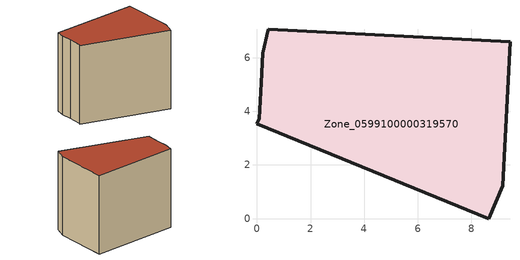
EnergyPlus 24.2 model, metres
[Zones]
Zone_0599100000319570
 floor ground (C_G): 0.21,6.16 0.41,7.05 9.44,6.6 9.16,1.22 8.65,0 0,3.54 0.08,3.73 0.16,5.06 z0
 wall outside (C_F): 0,3.54 8.65,0 9.16,1.22 9.44,6.6 0.41,7.05 0.21,6.16 0.16,5.06 0.08,3.73 0,3.54 z0:8.37
 roof outside (C_R): 0.41,7.05 0.21,6.16 0.16,5.06 0.08,3.73 0,3.54 8.65,0 9.16,1.22 9.44,6.6 z8.37
[BUILDING]
Pand.0599100000319570: North Axis=0; Terrain=City; Loads Convergence Tolerance Value=0.04; Temperature Convergence Tolerance Value=0.4; Solar Distribution=FullExterior; Maximum Number of Warmup Days=25; Minimum Number of Warmup Days=1
[Site:Location]
Rotterdam.The.Hague.AP_ZH_NLD Design_Conditions: Latitude=51.96; Longitude=4.45; Time Zone=1; Elevation=-4.5
[SITE:GROUNDTEMPERATURE:BUILDINGSURFACE]
18, 18, 18, 18, 18, 18, 18, 18, 18, 18, 18, 18
[MATERIAL] Thermal Absorptance=0.9; Solar Absorptance=0.7; Visible Absorptance=0.7
Name | Roughness | Thickness | Conductivity | Density | Specific Heat
G.TI.1975-1991 | MediumSmooth | 0.15 | 0.288461 | 540 | 1210
F.TI.1975-1991 | Rough | 0.3 | 0.230769 | 1920 | 840
R.TI.1975-1991 | MediumRough | 0.2 | 0.153846 | 1500 | 1000
[CONSTRUCTION]
C_G: G.TI.1975-1991
C_F: F.TI.1975-1991
C_R: R.TI.1975-1991
[ZONE]
Zone_0599100000319570: Type=1; Multiplier=1; Ceiling Height=Autocalculate; Volume=Autocalculate; Floor Area=autocalculate; Part of Total Floor Area=Yes
[ZONEINFILTRATION:DESIGNFLOWRATE]
Infil_Zone_0599100000319570: Zone or ZoneList or Space or SpaceList=Zone_0599100000319570; Schedule=AlwaysOn; Design Flow Rate Calculation Method=Flow/Area; Flow Rate per Floor Area=0.003; Constant Term Coefficient=1; Temperature Term Coefficient=0; Velocity Term Coefficient=0; Velocity Squared Term Coefficient=0
[HVACTEMPLATE:ZONE:IDEALLOADSAIRSYSTEM]
Zone_0599100000319570: Maximum Heating Supply Air Temperature=50; Minimum Cooling Supply Air Temperature=13; Maximum Heating Supply Air Humidity Ratio=0.0156; Minimum Cooling Supply Air Humidity Ratio=0.0077; Heating Limit=NoLimit; Cooling Limit=NoLimit; Dehumidification Control Type=ConstantSensibleHeatRatio; Cooling Sensible Heat Ratio=0.7; Dehumidification Setpoint=60; Humidification Control Type=None; Humidification Setpoint=30; Outdoor Air Method=None; Outdoor Air Flow Rate per Person=0.00944; Outdoor Air Flow Rate per Zone Floor Area=0; Outdoor Air Flow Rate per Zone=0; Demand Controlled Ventilation Type=None; Outdoor Air Economizer Type=NoEconomizer; Heat Recovery Type=None; Sensible Heat Recovery Effectiveness=0.7; Latent Heat Recovery Effectiveness=0.65
[ZONECONTROL:THERMOSTAT]
ThermostatControl_Zone_0599100000319570: Zone or ZoneList=Zone_0599100000319570; Control Type Schedule=DualSetpointControlType; Control 1=Thermostat_Zone_0599100000319570; Temperature Difference Between Cutout And Setpoint=0
[THERMOSTATSETPOINT:DUALSETPOINT]
Thermostat_Zone_0599100000319570: Heating Setpoint Temperature Schedule=HeatingSetpoint_Zone_0599100000319570; Cooling Setpoint Temperature Schedule=CoolingSetpoint_Zone_0599100000319570
[SCHEDULE:COMPACT]
HeatingSetpoint_Zone_0599100000319570: Through: 12/31, For: AllDays, Until: 24:00, 21
CoolingSetpoint_Zone_0599100000319570: Through: 12/31, For: AllDays, Until: 24:00, 24
DualSetpointControlType: Through: 12/31, For: AllDays, Until: 24:00, 4
AlwaysOn: Through: 12/31, For: AllDays, Until: 24:00, 1
